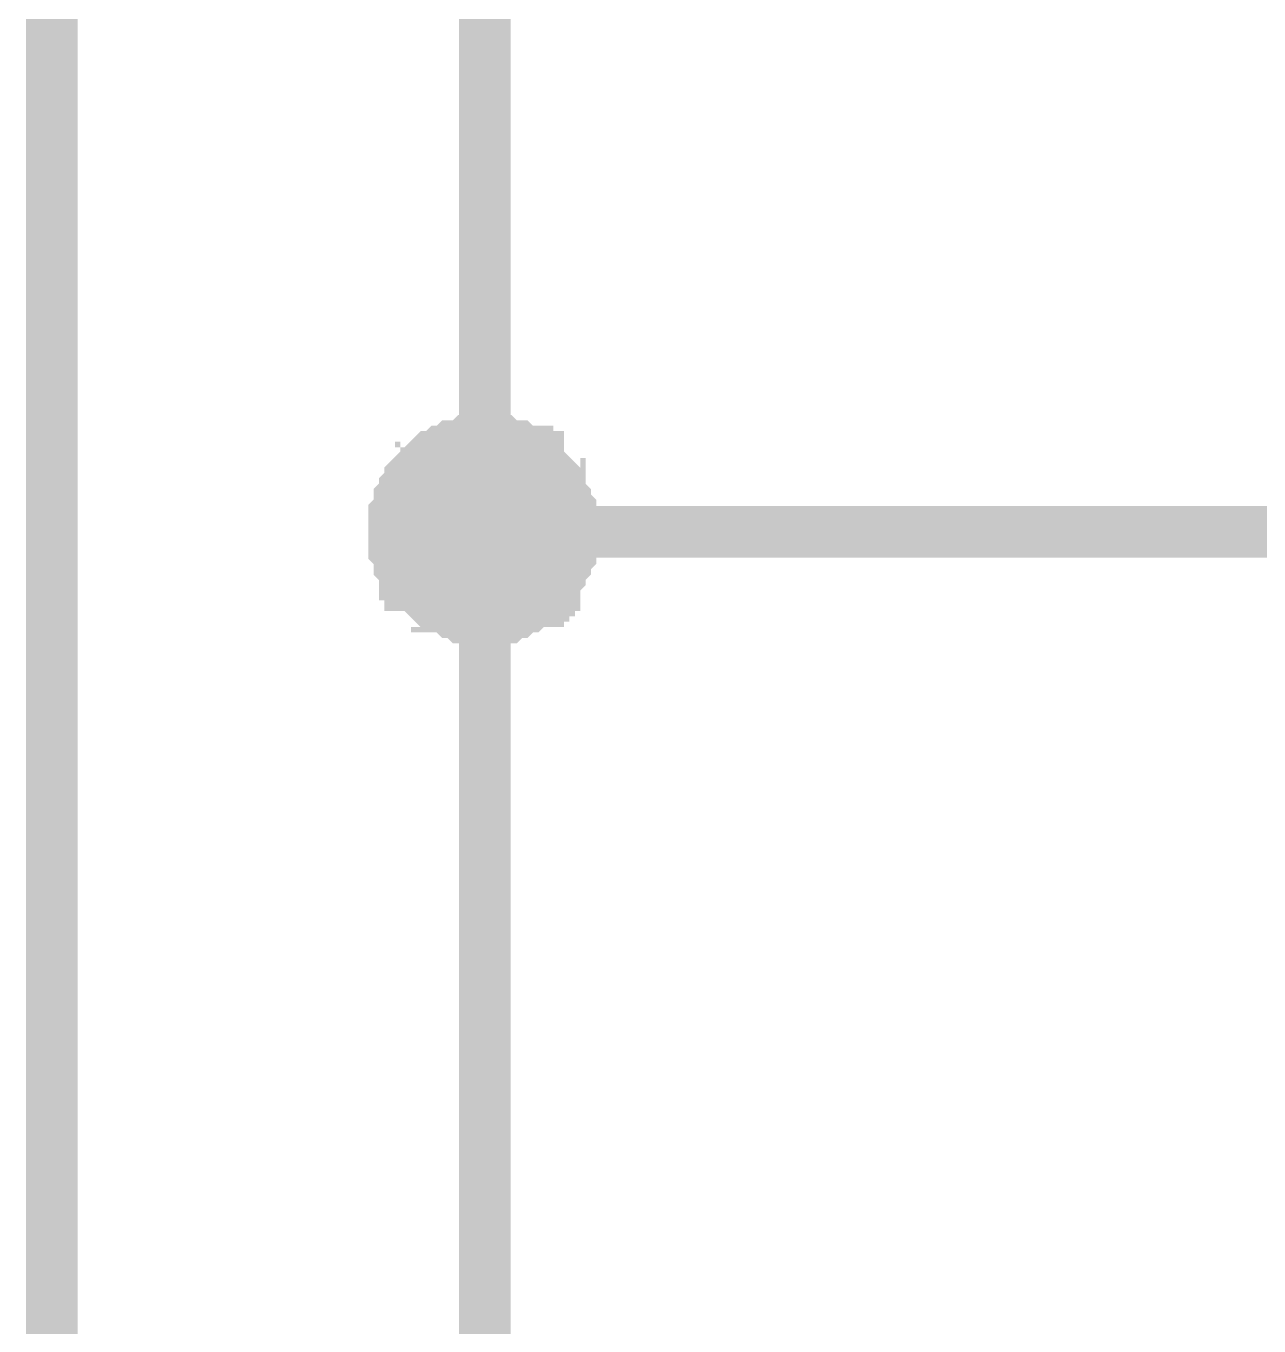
# Paper-space layout 'Layout1' of a CAD drawing. Extents: x -1 to 840, y -1 to 593.
# Drawn here: x 698.03 to 705.19, y 256.37 to 263.92 of the extents above; entities that cross this region are included whole.
import ezdxf

# ---------------------------------------------------------------- set-up
doc = ezdxf.new("R2010")
doc.units = 0
doc.header["$MEASUREMENT"] = 0
doc.layers.add('Sheet', color=255, linetype='CONTINUOUS')

psp = doc.layouts.get("Layout1")

# ---------------------------------------------------------------- linework, layer by layer
at = {"layer": 'Sheet', "color": 7}
for points, const_width in [([(700.6981, 275.9863), (700.6981, 260.981), (703.1826, 260.981)], 0.2997), ([(703.1826, 265.9828), (698.1825, 265.9828), (698.1825, 250.9774)], 0.2997), ([(700.1701, 260.981), (700.1701, 261.0121), (700.1701, 261.0431), (700.1701, 261.0431), (700.1701, 261.0742), (700.2012, 261.1053), (700.2012, 261.1363), (700.2012, 261.1674), (700.2012, 261.1674), (700.2323, 261.1985), (700.2323, 261.2295), (700.2633, 261.2606), (700.2633, 261.2606), (700.2633, 261.2917), (700.2944, 261.3227), (700.3254, 261.3227), (700.3254, 261.3538), (700.3565, 261.3538), (700.3565, 261.3849), (700.3875, 261.4159), (700.4186, 261.4159), (700.4186, 261.4159), (700.4496, 261.447), (700.4807, 261.447), (700.5118, 261.4781), (700.5118, 261.4781), (700.5428, 261.4781), (700.5739, 261.4781), (700.6049, 261.5091), (700.636, 261.5091), (700.636, 261.5091), (700.667, 261.5091), (700.6981, 261.5091)], 0.2997), ([(700.1701, 260.981), (700.1701, 261.0121), (700.1701, 261.0431), (700.1701, 261.0431), (700.1701, 261.0742), (700.2012, 261.1053), (700.2012, 261.1363), (700.2012, 261.1674), (700.2012, 261.1674), (700.2323, 261.1985), (700.2323, 261.2295), (700.2633, 261.2606), (700.2633, 261.2606), (700.2633, 261.2917), (700.2944, 261.3227), (700.3254, 261.3227), (700.3254, 261.3538), (700.3565, 261.3538), (700.3565, 261.3849), (700.3875, 261.4159), (700.4186, 261.4159), (700.4186, 261.4159), (700.4496, 261.447), (700.4807, 261.447), (700.5118, 261.4781), (700.5118, 261.4781), (700.5428, 261.4781), (700.5739, 261.4781), (700.6049, 261.5091), (700.636, 261.5091), (700.636, 261.5091), (700.667, 261.5091), (700.6981, 261.5091)], 0.2997), ([(700.1701, 260.981), (700.1701, 261.0121), (700.1701, 261.0431), (700.1701, 261.0431), (700.1701, 261.0742), (700.2012, 261.1053), (700.2012, 261.1363), (700.2012, 261.1674), (700.2012, 261.1674), (700.2323, 261.1985), (700.2323, 261.2295), (700.2633, 261.2606), (700.2633, 261.2606), (700.2633, 261.2917), (700.2944, 261.3227), (700.3254, 261.3227), (700.3254, 261.3538), (700.3565, 261.3538), (700.3565, 261.3849), (700.3875, 261.4159), (700.4186, 261.4159), (700.4186, 261.4159), (700.4496, 261.447), (700.4807, 261.447), (700.5118, 261.4781), (700.5118, 261.4781), (700.5428, 261.4781), (700.5739, 261.4781), (700.6049, 261.5091), (700.636, 261.5091), (700.636, 261.5091), (700.667, 261.5091), (700.6981, 261.5091)], 0.2997), ([(700.1701, 260.981), (700.1701, 261.0121), (700.1701, 261.0431), (700.1701, 261.0431), (700.1701, 261.0742), (700.2012, 261.1053), (700.2012, 261.1363), (700.2012, 261.1674), (700.2012, 261.1674), (700.2323, 261.1985), (700.2323, 261.2295), (700.2633, 261.2606), (700.2633, 261.2606), (700.2633, 261.2917), (700.2944, 261.3227), (700.3254, 261.3227), (700.3254, 261.3538), (700.3565, 261.3538), (700.3565, 261.3849), (700.3875, 261.4159), (700.4186, 261.4159), (700.4186, 261.4159), (700.4496, 261.447), (700.4807, 261.447), (700.5118, 261.4781), (700.5118, 261.4781), (700.5428, 261.4781), (700.5739, 261.4781), (700.6049, 261.5091), (700.636, 261.5091), (700.636, 261.5091), (700.667, 261.5091), (700.6981, 261.5091)], 0.2997), ([(700.6981, 261.5091), (700.6981, 261.5091)], 0.2997), ([(700.6981, 261.5091), (700.7292, 261.5091), (700.7602, 261.5091), (700.7602, 261.5091), (700.7913, 261.5091), (700.8223, 261.4781), (700.8534, 261.4781), (700.8844, 261.4781), (700.8844, 261.4781), (700.9155, 261.447), (700.9465, 261.447), (700.9465, 261.4159), (700.9776, 261.4159), (701.0087, 261.4159), (701.0087, 261.3849), (701.0397, 261.3538), (701.0397, 261.3538), (701.0708, 261.3227), (701.0708, 261.3227), (701.1018, 261.2917), (701.1018, 261.2606), (701.1329, 261.2606), (701.1329, 261.2295), (701.1329, 261.1985), (701.1639, 261.1674), (701.1639, 261.1674), (701.1639, 261.1363), (701.195, 261.1053), (701.195, 261.0742), (701.195, 261.0431), (701.195, 261.0431), (701.195, 261.0121), (701.195, 260.981)], 0.2997), ([(700.6981, 261.5091), (700.6981, 261.5091)], 0.2997), ([(700.6981, 261.5091), (700.7292, 261.5091), (700.7602, 261.5091), (700.7602, 261.5091), (700.7913, 261.5091), (700.8223, 261.4781), (700.8534, 261.4781), (700.8844, 261.4781), (700.8844, 261.4781), (700.9155, 261.447), (700.9465, 261.447), (700.9465, 261.4159), (700.9776, 261.4159), (701.0087, 261.4159), (701.0087, 261.3849), (701.0397, 261.3538), (701.0397, 261.3538), (701.0708, 261.3227), (701.0708, 261.3227), (701.1018, 261.2917), (701.1018, 261.2606), (701.1329, 261.2606), (701.1329, 261.2295), (701.1329, 261.1985), (701.1639, 261.1674), (701.1639, 261.1674), (701.1639, 261.1363), (701.195, 261.1053), (701.195, 261.0742), (701.195, 261.0431), (701.195, 261.0431), (701.195, 261.0121), (701.195, 260.981)], 0.2997), ([(700.6981, 261.5091), (700.6981, 261.5091)], 0.2997), ([(700.6981, 261.5091), (700.7292, 261.5091), (700.7602, 261.5091), (700.7602, 261.5091), (700.7913, 261.5091), (700.8223, 261.4781), (700.8534, 261.4781), (700.8844, 261.4781), (700.8844, 261.4781), (700.9155, 261.447), (700.9465, 261.447), (700.9465, 261.4159), (700.9776, 261.4159), (701.0087, 261.4159), (701.0087, 261.3849), (701.0397, 261.3538), (701.0397, 261.3538), (701.0708, 261.3227), (701.0708, 261.3227), (701.1018, 261.2917), (701.1018, 261.2606), (701.1329, 261.2606), (701.1329, 261.2295), (701.1329, 261.1985), (701.1639, 261.1674), (701.1639, 261.1674), (701.1639, 261.1363), (701.195, 261.1053), (701.195, 261.0742), (701.195, 261.0431), (701.195, 261.0431), (701.195, 261.0121), (701.195, 260.981)], 0.2997), ([(700.6981, 261.5091), (700.6981, 261.5091)], 0.2997), ([(700.6981, 261.5091), (700.7292, 261.5091), (700.7602, 261.5091), (700.7602, 261.5091), (700.7913, 261.5091), (700.8223, 261.4781), (700.8534, 261.4781), (700.8844, 261.4781), (700.8844, 261.4781), (700.9155, 261.447), (700.9465, 261.447), (700.9465, 261.4159), (700.9776, 261.4159), (701.0087, 261.4159), (701.0087, 261.3849), (701.0397, 261.3538), (701.0397, 261.3538), (701.0708, 261.3227), (701.0708, 261.3227), (701.1018, 261.2917), (701.1018, 261.2606), (701.1329, 261.2606), (701.1329, 261.2295), (701.1329, 261.1985), (701.1639, 261.1674), (701.1639, 261.1674), (701.1639, 261.1363), (701.195, 261.1053), (701.195, 261.0742), (701.195, 261.0431), (701.195, 261.0431), (701.195, 261.0121), (701.195, 260.981)], 0.2997), ([(700.1701, 260.981), (700.1701, 261.0121), (700.1701, 261.0431), (700.1701, 261.0431), (700.1701, 261.0742), (700.2012, 261.1053), (700.2012, 261.1363), (700.2012, 261.1674), (700.2012, 261.1674), (700.2323, 261.1985), (700.2323, 261.2295), (700.2633, 261.2606), (700.2633, 261.2606), (700.2633, 261.2917), (700.2944, 261.3227), (700.3254, 261.3227), (700.3254, 261.3538), (700.3565, 261.3538), (700.3565, 261.3849), (700.3875, 261.4159), (700.4186, 261.4159), (700.4186, 261.4159), (700.4496, 261.447), (700.4807, 261.447), (700.5118, 261.4781), (700.5118, 261.4781), (700.5428, 261.4781), (700.5739, 261.4781), (700.6049, 261.5091), (700.636, 261.5091), (700.636, 261.5091), (700.667, 261.5091), (700.6981, 261.5091)], 0.0991), ([(700.1701, 260.981), (700.1701, 261.0121), (700.1701, 261.0431), (700.1701, 261.0431), (700.1701, 261.0742), (700.2012, 261.1053), (700.2012, 261.1363), (700.2012, 261.1674), (700.2012, 261.1674), (700.2323, 261.1985), (700.2323, 261.2295), (700.2633, 261.2606), (700.2633, 261.2606), (700.2633, 261.2917), (700.2944, 261.3227), (700.3254, 261.3227), (700.3254, 261.3538), (700.3565, 261.3538), (700.3565, 261.3849), (700.3875, 261.4159), (700.4186, 261.4159), (700.4186, 261.4159), (700.4496, 261.447), (700.4807, 261.447), (700.5118, 261.4781), (700.5118, 261.4781), (700.5428, 261.4781), (700.5739, 261.4781), (700.6049, 261.5091), (700.636, 261.5091), (700.636, 261.5091), (700.667, 261.5091), (700.6981, 261.5091)], 0.0991), ([(700.1701, 260.981), (700.1701, 261.0121), (700.1701, 261.0431), (700.1701, 261.0431), (700.1701, 261.0742), (700.2012, 261.1053), (700.2012, 261.1363), (700.2012, 261.1674), (700.2012, 261.1674), (700.2323, 261.1985), (700.2323, 261.2295), (700.2633, 261.2606), (700.2633, 261.2606), (700.2633, 261.2917), (700.2944, 261.3227), (700.3254, 261.3227), (700.3254, 261.3538), (700.3565, 261.3538), (700.3565, 261.3849), (700.3875, 261.4159), (700.4186, 261.4159), (700.4186, 261.4159), (700.4496, 261.447), (700.4807, 261.447), (700.5118, 261.4781), (700.5118, 261.4781), (700.5428, 261.4781), (700.5739, 261.4781), (700.6049, 261.5091), (700.636, 261.5091), (700.636, 261.5091), (700.667, 261.5091), (700.6981, 261.5091)], 0.0991), ([(700.1701, 260.981), (700.1701, 261.0121), (700.1701, 261.0431), (700.1701, 261.0431), (700.1701, 261.0742), (700.2012, 261.1053), (700.2012, 261.1363), (700.2012, 261.1674), (700.2012, 261.1674), (700.2323, 261.1985), (700.2323, 261.2295), (700.2633, 261.2606), (700.2633, 261.2606), (700.2633, 261.2917), (700.2944, 261.3227), (700.3254, 261.3227), (700.3254, 261.3538), (700.3565, 261.3538), (700.3565, 261.3849), (700.3875, 261.4159), (700.4186, 261.4159), (700.4186, 261.4159), (700.4496, 261.447), (700.4807, 261.447), (700.5118, 261.4781), (700.5118, 261.4781), (700.5428, 261.4781), (700.5739, 261.4781), (700.6049, 261.5091), (700.636, 261.5091), (700.636, 261.5091), (700.667, 261.5091), (700.6981, 261.5091)], 0.0991), ([(700.6981, 261.5091), (700.6981, 261.5091)], 0.0991), ([(700.6981, 261.5091), (700.7292, 261.5091), (700.7602, 261.5091), (700.7602, 261.5091), (700.7913, 261.5091), (700.8223, 261.4781), (700.8534, 261.4781), (700.8844, 261.4781), (700.8844, 261.4781), (700.9155, 261.447), (700.9465, 261.447), (700.9465, 261.4159), (700.9776, 261.4159), (701.0087, 261.4159), (701.0087, 261.3849), (701.0397, 261.3538), (701.0397, 261.3538), (701.0708, 261.3227), (701.0708, 261.3227), (701.1018, 261.2917), (701.1018, 261.2606), (701.1329, 261.2606), (701.1329, 261.2295), (701.1329, 261.1985), (701.1639, 261.1674), (701.1639, 261.1674), (701.1639, 261.1363), (701.195, 261.1053), (701.195, 261.0742), (701.195, 261.0431), (701.195, 261.0431), (701.195, 261.0121), (701.195, 260.981)], 0.0991), ([(700.6981, 261.5091), (700.6981, 261.5091)], 0.0991), ([(700.6981, 261.5091), (700.7292, 261.5091), (700.7602, 261.5091), (700.7602, 261.5091), (700.7913, 261.5091), (700.8223, 261.4781), (700.8534, 261.4781), (700.8844, 261.4781), (700.8844, 261.4781), (700.9155, 261.447), (700.9465, 261.447), (700.9465, 261.4159), (700.9776, 261.4159), (701.0087, 261.4159), (701.0087, 261.3849), (701.0397, 261.3538), (701.0397, 261.3538), (701.0708, 261.3227), (701.0708, 261.3227), (701.1018, 261.2917), (701.1018, 261.2606), (701.1329, 261.2606), (701.1329, 261.2295), (701.1329, 261.1985), (701.1639, 261.1674), (701.1639, 261.1674), (701.1639, 261.1363), (701.195, 261.1053), (701.195, 261.0742), (701.195, 261.0431), (701.195, 261.0431), (701.195, 261.0121), (701.195, 260.981)], 0.0991), ([(700.6981, 261.5091), (700.6981, 261.5091)], 0.0991), ([(700.6981, 261.5091), (700.7292, 261.5091), (700.7602, 261.5091), (700.7602, 261.5091), (700.7913, 261.5091), (700.8223, 261.4781), (700.8534, 261.4781), (700.8844, 261.4781), (700.8844, 261.4781), (700.9155, 261.447), (700.9465, 261.447), (700.9465, 261.4159), (700.9776, 261.4159), (701.0087, 261.4159), (701.0087, 261.3849), (701.0397, 261.3538), (701.0397, 261.3538), (701.0708, 261.3227), (701.0708, 261.3227), (701.1018, 261.2917), (701.1018, 261.2606), (701.1329, 261.2606), (701.1329, 261.2295), (701.1329, 261.1985), (701.1639, 261.1674), (701.1639, 261.1674), (701.1639, 261.1363), (701.195, 261.1053), (701.195, 261.0742), (701.195, 261.0431), (701.195, 261.0431), (701.195, 261.0121), (701.195, 260.981)], 0.0991), ([(700.6981, 261.5091), (700.6981, 261.5091)], 0.0991), ([(700.6981, 261.5091), (700.7292, 261.5091), (700.7602, 261.5091), (700.7602, 261.5091), (700.7913, 261.5091), (700.8223, 261.4781), (700.8534, 261.4781), (700.8844, 261.4781), (700.8844, 261.4781), (700.9155, 261.447), (700.9465, 261.447), (700.9465, 261.4159), (700.9776, 261.4159), (701.0087, 261.4159), (701.0087, 261.3849), (701.0397, 261.3538), (701.0397, 261.3538), (701.0708, 261.3227), (701.0708, 261.3227), (701.1018, 261.2917), (701.1018, 261.2606), (701.1329, 261.2606), (701.1329, 261.2295), (701.1329, 261.1985), (701.1639, 261.1674), (701.1639, 261.1674), (701.1639, 261.1363), (701.195, 261.1053), (701.195, 261.0742), (701.195, 261.0431), (701.195, 261.0431), (701.195, 261.0121), (701.195, 260.981)], 0.0991), ([(700.6981, 260.4839), (700.667, 260.4839), (700.636, 260.4839), (700.636, 260.4839), (700.6049, 260.4839), (700.5739, 260.4839), (700.5428, 260.515), (700.5118, 260.515), (700.5118, 260.515), (700.4807, 260.5461), (700.4496, 260.5461), (700.4186, 260.5461), (700.4186, 260.5771), (700.3875, 260.5771), (700.3565, 260.6082), (700.3565, 260.6082), (700.3254, 260.6393), (700.3254, 260.6393), (700.2944, 260.6703), (700.2633, 260.6703), (700.2633, 260.7014), (700.2633, 260.7325), (700.2323, 260.7325), (700.2323, 260.7635), (700.2012, 260.7946), (700.2012, 260.7946), (700.2012, 260.8257), (700.2012, 260.8567), (700.1701, 260.8878), (700.1701, 260.9189), (700.1701, 260.9189), (700.1701, 260.9499), (700.1701, 260.981)], 0.2997), ([(700.1701, 260.981), (700.1701, 260.981)], 0.2997), ([(700.6981, 260.4839), (700.667, 260.4839), (700.636, 260.4839), (700.636, 260.4839), (700.6049, 260.4839), (700.5739, 260.4839), (700.5428, 260.515), (700.5118, 260.515), (700.5118, 260.515), (700.4807, 260.5461), (700.4496, 260.5461), (700.4186, 260.5461), (700.4186, 260.5771), (700.3875, 260.5771), (700.3565, 260.6082), (700.3565, 260.6082), (700.3254, 260.6393), (700.3254, 260.6393), (700.2944, 260.6703), (700.2633, 260.6703), (700.2633, 260.7014), (700.2633, 260.7325), (700.2323, 260.7325), (700.2323, 260.7635), (700.2012, 260.7946), (700.2012, 260.7946), (700.2012, 260.8257), (700.2012, 260.8567), (700.1701, 260.8878), (700.1701, 260.9189), (700.1701, 260.9189), (700.1701, 260.9499), (700.1701, 260.981)], 0.2997), ([(700.1701, 260.981), (700.1701, 260.981)], 0.2997), ([(700.6981, 260.4839), (700.667, 260.4839), (700.636, 260.4839), (700.636, 260.4839), (700.6049, 260.4839), (700.5739, 260.4839), (700.5428, 260.515), (700.5118, 260.515), (700.5118, 260.515), (700.4807, 260.5461), (700.4496, 260.5461), (700.4186, 260.5461), (700.4186, 260.5771), (700.3875, 260.5771), (700.3565, 260.6082), (700.3565, 260.6082), (700.3254, 260.6393), (700.3254, 260.6393), (700.2944, 260.6703), (700.2633, 260.6703), (700.2633, 260.7014), (700.2633, 260.7325), (700.2323, 260.7325), (700.2323, 260.7635), (700.2012, 260.7946), (700.2012, 260.7946), (700.2012, 260.8257), (700.2012, 260.8567), (700.1701, 260.8878), (700.1701, 260.9189), (700.1701, 260.9189), (700.1701, 260.9499), (700.1701, 260.981)], 0.2997), ([(700.1701, 260.981), (700.1701, 260.981)], 0.2997), ([(700.6981, 260.4839), (700.667, 260.4839), (700.636, 260.4839), (700.636, 260.4839), (700.6049, 260.4839), (700.5739, 260.4839), (700.5428, 260.515), (700.5118, 260.515), (700.5118, 260.515), (700.4807, 260.5461), (700.4496, 260.5461), (700.4186, 260.5461), (700.4186, 260.5771), (700.3875, 260.5771), (700.3565, 260.6082), (700.3565, 260.6082), (700.3254, 260.6393), (700.3254, 260.6393), (700.2944, 260.6703), (700.2633, 260.6703), (700.2633, 260.7014), (700.2633, 260.7325), (700.2323, 260.7325), (700.2323, 260.7635), (700.2012, 260.7946), (700.2012, 260.7946), (700.2012, 260.8257), (700.2012, 260.8567), (700.1701, 260.8878), (700.1701, 260.9189), (700.1701, 260.9189), (700.1701, 260.9499), (700.1701, 260.981)], 0.2997), ([(700.1701, 260.981), (700.1701, 260.981)], 0.2997), ([(701.195, 260.981), (701.195, 260.9499), (701.195, 260.9189), (701.195, 260.9189), (701.195, 260.8878), (701.195, 260.8567), (701.1639, 260.8257), (701.1639, 260.7946), (701.1639, 260.7946), (701.1329, 260.7635), (701.1329, 260.7325), (701.1329, 260.7325), (701.1018, 260.7014), (701.1018, 260.6703), (701.0708, 260.6703), (701.0708, 260.6393), (701.0397, 260.6393), (701.0397, 260.6082), (701.0087, 260.6082), (701.0087, 260.5771), (700.9776, 260.5771), (700.9465, 260.5461), (700.9465, 260.5461), (700.9155, 260.5461), (700.8844, 260.515), (700.8844, 260.515), (700.8534, 260.515), (700.8223, 260.4839), (700.7913, 260.4839), (700.7602, 260.4839), (700.7602, 260.4839), (700.7292, 260.4839), (700.6981, 260.4839)], 0.2997), ([(700.6981, 260.981), (700.6981, 245.9757), (703.1826, 245.9757)], 0.2997), ([(701.195, 260.981), (701.195, 260.9499), (701.195, 260.9189), (701.195, 260.9189), (701.195, 260.8878), (701.195, 260.8567), (701.1639, 260.8257), (701.1639, 260.7946), (701.1639, 260.7946), (701.1329, 260.7635), (701.1329, 260.7325), (701.1329, 260.7325), (701.1018, 260.7014), (701.1018, 260.6703), (701.0708, 260.6703), (701.0708, 260.6393), (701.0397, 260.6393), (701.0397, 260.6082), (701.0087, 260.6082), (701.0087, 260.5771), (700.9776, 260.5771), (700.9465, 260.5461), (700.9465, 260.5461), (700.9155, 260.5461), (700.8844, 260.515), (700.8844, 260.515), (700.8534, 260.515), (700.8223, 260.4839), (700.7913, 260.4839), (700.7602, 260.4839), (700.7602, 260.4839), (700.7292, 260.4839), (700.6981, 260.4839)], 0.2997), ([(701.195, 260.981), (701.195, 260.9499), (701.195, 260.9189), (701.195, 260.9189), (701.195, 260.8878), (701.195, 260.8567), (701.1639, 260.8257), (701.1639, 260.7946), (701.1639, 260.7946), (701.1329, 260.7635), (701.1329, 260.7325), (701.1329, 260.7325), (701.1018, 260.7014), (701.1018, 260.6703), (701.0708, 260.6703), (701.0708, 260.6393), (701.0397, 260.6393), (701.0397, 260.6082), (701.0087, 260.6082), (701.0087, 260.5771), (700.9776, 260.5771), (700.9465, 260.5461), (700.9465, 260.5461), (700.9155, 260.5461), (700.8844, 260.515), (700.8844, 260.515), (700.8534, 260.515), (700.8223, 260.4839), (700.7913, 260.4839), (700.7602, 260.4839), (700.7602, 260.4839), (700.7292, 260.4839), (700.6981, 260.4839)], 0.2997), ([(701.195, 260.981), (701.195, 260.9499), (701.195, 260.9189), (701.195, 260.9189), (701.195, 260.8878), (701.195, 260.8567), (701.1639, 260.8257), (701.1639, 260.7946), (701.1639, 260.7946), (701.1329, 260.7635), (701.1329, 260.7325), (701.1329, 260.7325), (701.1018, 260.7014), (701.1018, 260.6703), (701.0708, 260.6703), (701.0708, 260.6393), (701.0397, 260.6393), (701.0397, 260.6082), (701.0087, 260.6082), (701.0087, 260.5771), (700.9776, 260.5771), (700.9465, 260.5461), (700.9465, 260.5461), (700.9155, 260.5461), (700.8844, 260.515), (700.8844, 260.515), (700.8534, 260.515), (700.8223, 260.4839), (700.7913, 260.4839), (700.7602, 260.4839), (700.7602, 260.4839), (700.7292, 260.4839), (700.6981, 260.4839)], 0.2997), ([(701.195, 260.981), (701.195, 260.981), (701.195, 260.981), (701.195, 260.981), (701.195, 260.981), (701.195, 260.981), (701.195, 260.981), (701.195, 260.981), (701.195, 260.981), (701.195, 260.981), (701.195, 260.981), (701.195, 260.981), (701.195, 260.981), (701.195, 260.981), (701.195, 260.981), (701.195, 260.981), (701.195, 260.981), (701.195, 260.981), (701.195, 260.981), (701.195, 260.981), (701.195, 260.981), (701.195, 260.981), (701.195, 260.981), (701.195, 260.981), (701.195, 260.981), (701.195, 260.981), (701.195, 260.981), (701.195, 260.981), (701.195, 260.981), (701.195, 260.981), (701.195, 260.981), (701.195, 260.981), (701.195, 260.981)], 0.2997), ([(701.195, 260.981), (701.195, 260.981)], 0.2997), ([(701.195, 260.981), (701.195, 260.981), (701.195, 260.981), (701.195, 260.981), (701.195, 260.981), (701.195, 260.981), (701.195, 260.981), (701.195, 260.981), (701.195, 260.981), (701.195, 260.981), (701.195, 260.981), (701.195, 260.981), (701.195, 260.981), (701.195, 260.981), (701.195, 260.981), (701.195, 260.981), (701.195, 260.981), (701.195, 260.981), (701.195, 260.981), (701.195, 260.981), (701.195, 260.981), (701.195, 260.981), (701.195, 260.981), (701.195, 260.981), (701.195, 260.981), (701.195, 260.981), (701.195, 260.981), (701.195, 260.981), (701.195, 260.981), (701.195, 260.981), (701.195, 260.981), (701.195, 260.981), (701.195, 260.981)], 0.2997), ([(701.195, 260.981), (701.195, 260.981)], 0.2997), ([(701.195, 260.981), (701.195, 260.981), (701.195, 260.981), (701.195, 260.981), (701.195, 260.981), (701.195, 260.981), (701.195, 260.981), (701.195, 260.981), (701.195, 260.981), (701.195, 260.981), (701.195, 260.981), (701.195, 260.981), (701.195, 260.981), (701.195, 260.981), (701.195, 260.981), (701.195, 260.981), (701.195, 260.981), (701.195, 260.981), (701.195, 260.981), (701.195, 260.981), (701.195, 260.981), (701.195, 260.981), (701.195, 260.981), (701.195, 260.981), (701.195, 260.981), (701.195, 260.981), (701.195, 260.981), (701.195, 260.981), (701.195, 260.981), (701.195, 260.981), (701.195, 260.981), (701.195, 260.981), (701.195, 260.981)], 0.2997), ([(701.195, 260.981), (701.195, 260.981)], 0.2997), ([(701.195, 260.981), (701.195, 260.981), (701.195, 260.981), (701.195, 260.981), (701.195, 260.981), (701.195, 260.981), (701.195, 260.981), (701.195, 260.981), (701.195, 260.981), (701.195, 260.981), (701.195, 260.981), (701.195, 260.981), (701.195, 260.981), (701.195, 260.981), (701.195, 260.981), (701.195, 260.981), (701.195, 260.981), (701.195, 260.981), (701.195, 260.981), (701.195, 260.981), (701.195, 260.981), (701.195, 260.981), (701.195, 260.981), (701.195, 260.981), (701.195, 260.981), (701.195, 260.981), (701.195, 260.981), (701.195, 260.981), (701.195, 260.981), (701.195, 260.981), (701.195, 260.981), (701.195, 260.981), (701.195, 260.981)], 0.2997), ([(701.195, 260.981), (701.195, 260.981)], 0.2997), ([(705.6981, 260.981), (703.1826, 260.981)], 0.2997), ([(700.6981, 260.4839), (700.667, 260.4839), (700.636, 260.4839), (700.636, 260.4839), (700.6049, 260.4839), (700.5739, 260.4839), (700.5428, 260.515), (700.5118, 260.515), (700.5118, 260.515), (700.4807, 260.5461), (700.4496, 260.5461), (700.4186, 260.5461), (700.4186, 260.5771), (700.3875, 260.5771), (700.3565, 260.6082), (700.3565, 260.6082), (700.3254, 260.6393), (700.3254, 260.6393), (700.2944, 260.6703), (700.2633, 260.6703), (700.2633, 260.7014), (700.2633, 260.7325), (700.2323, 260.7325), (700.2323, 260.7635), (700.2012, 260.7946), (700.2012, 260.7946), (700.2012, 260.8257), (700.2012, 260.8567), (700.1701, 260.8878), (700.1701, 260.9189), (700.1701, 260.9189), (700.1701, 260.9499), (700.1701, 260.981)], 0.0991), ([(700.1701, 260.981), (700.1701, 260.981)], 0.0991), ([(700.6981, 260.4839), (700.667, 260.4839), (700.636, 260.4839), (700.636, 260.4839), (700.6049, 260.4839), (700.5739, 260.4839), (700.5428, 260.515), (700.5118, 260.515), (700.5118, 260.515), (700.4807, 260.5461), (700.4496, 260.5461), (700.4186, 260.5461), (700.4186, 260.5771), (700.3875, 260.5771), (700.3565, 260.6082), (700.3565, 260.6082), (700.3254, 260.6393), (700.3254, 260.6393), (700.2944, 260.6703), (700.2633, 260.6703), (700.2633, 260.7014), (700.2633, 260.7325), (700.2323, 260.7325), (700.2323, 260.7635), (700.2012, 260.7946), (700.2012, 260.7946), (700.2012, 260.8257), (700.2012, 260.8567), (700.1701, 260.8878), (700.1701, 260.9189), (700.1701, 260.9189), (700.1701, 260.9499), (700.1701, 260.981)], 0.0991), ([(700.1701, 260.981), (700.1701, 260.981)], 0.0991), ([(700.6981, 260.4839), (700.667, 260.4839), (700.636, 260.4839), (700.636, 260.4839), (700.6049, 260.4839), (700.5739, 260.4839), (700.5428, 260.515), (700.5118, 260.515), (700.5118, 260.515), (700.4807, 260.5461), (700.4496, 260.5461), (700.4186, 260.5461), (700.4186, 260.5771), (700.3875, 260.5771), (700.3565, 260.6082), (700.3565, 260.6082), (700.3254, 260.6393), (700.3254, 260.6393), (700.2944, 260.6703), (700.2633, 260.6703), (700.2633, 260.7014), (700.2633, 260.7325), (700.2323, 260.7325), (700.2323, 260.7635), (700.2012, 260.7946), (700.2012, 260.7946), (700.2012, 260.8257), (700.2012, 260.8567), (700.1701, 260.8878), (700.1701, 260.9189), (700.1701, 260.9189), (700.1701, 260.9499), (700.1701, 260.981)], 0.0991), ([(700.1701, 260.981), (700.1701, 260.981)], 0.0991), ([(700.6981, 260.4839), (700.667, 260.4839), (700.636, 260.4839), (700.636, 260.4839), (700.6049, 260.4839), (700.5739, 260.4839), (700.5428, 260.515), (700.5118, 260.515), (700.5118, 260.515), (700.4807, 260.5461), (700.4496, 260.5461), (700.4186, 260.5461), (700.4186, 260.5771), (700.3875, 260.5771), (700.3565, 260.6082), (700.3565, 260.6082), (700.3254, 260.6393), (700.3254, 260.6393), (700.2944, 260.6703), (700.2633, 260.6703), (700.2633, 260.7014), (700.2633, 260.7325), (700.2323, 260.7325), (700.2323, 260.7635), (700.2012, 260.7946), (700.2012, 260.7946), (700.2012, 260.8257), (700.2012, 260.8567), (700.1701, 260.8878), (700.1701, 260.9189), (700.1701, 260.9189), (700.1701, 260.9499), (700.1701, 260.981)], 0.0991), ([(700.1701, 260.981), (700.1701, 260.981)], 0.0991), ([(701.195, 260.981), (701.195, 260.9499), (701.195, 260.9189), (701.195, 260.9189), (701.195, 260.8878), (701.195, 260.8567), (701.1639, 260.8257), (701.1639, 260.7946), (701.1639, 260.7946), (701.1329, 260.7635), (701.1329, 260.7325), (701.1329, 260.7325), (701.1018, 260.7014), (701.1018, 260.6703), (701.0708, 260.6703), (701.0708, 260.6393), (701.0397, 260.6393), (701.0397, 260.6082), (701.0087, 260.6082), (701.0087, 260.5771), (700.9776, 260.5771), (700.9465, 260.5461), (700.9465, 260.5461), (700.9155, 260.5461), (700.8844, 260.515), (700.8844, 260.515), (700.8534, 260.515), (700.8223, 260.4839), (700.7913, 260.4839), (700.7602, 260.4839), (700.7602, 260.4839), (700.7292, 260.4839), (700.6981, 260.4839)], 0.0991), ([(701.195, 260.981), (701.195, 260.9499), (701.195, 260.9189), (701.195, 260.9189), (701.195, 260.8878), (701.195, 260.8567), (701.1639, 260.8257), (701.1639, 260.7946), (701.1639, 260.7946), (701.1329, 260.7635), (701.1329, 260.7325), (701.1329, 260.7325), (701.1018, 260.7014), (701.1018, 260.6703), (701.0708, 260.6703), (701.0708, 260.6393), (701.0397, 260.6393), (701.0397, 260.6082), (701.0087, 260.6082), (701.0087, 260.5771), (700.9776, 260.5771), (700.9465, 260.5461), (700.9465, 260.5461), (700.9155, 260.5461), (700.8844, 260.515), (700.8844, 260.515), (700.8534, 260.515), (700.8223, 260.4839), (700.7913, 260.4839), (700.7602, 260.4839), (700.7602, 260.4839), (700.7292, 260.4839), (700.6981, 260.4839)], 0.0991), ([(701.195, 260.981), (701.195, 260.9499), (701.195, 260.9189), (701.195, 260.9189), (701.195, 260.8878), (701.195, 260.8567), (701.1639, 260.8257), (701.1639, 260.7946), (701.1639, 260.7946), (701.1329, 260.7635), (701.1329, 260.7325), (701.1329, 260.7325), (701.1018, 260.7014), (701.1018, 260.6703), (701.0708, 260.6703), (701.0708, 260.6393), (701.0397, 260.6393), (701.0397, 260.6082), (701.0087, 260.6082), (701.0087, 260.5771), (700.9776, 260.5771), (700.9465, 260.5461), (700.9465, 260.5461), (700.9155, 260.5461), (700.8844, 260.515), (700.8844, 260.515), (700.8534, 260.515), (700.8223, 260.4839), (700.7913, 260.4839), (700.7602, 260.4839), (700.7602, 260.4839), (700.7292, 260.4839), (700.6981, 260.4839)], 0.0991), ([(701.195, 260.981), (701.195, 260.9499), (701.195, 260.9189), (701.195, 260.9189), (701.195, 260.8878), (701.195, 260.8567), (701.1639, 260.8257), (701.1639, 260.7946), (701.1639, 260.7946), (701.1329, 260.7635), (701.1329, 260.7325), (701.1329, 260.7325), (701.1018, 260.7014), (701.1018, 260.6703), (701.0708, 260.6703), (701.0708, 260.6393), (701.0397, 260.6393), (701.0397, 260.6082), (701.0087, 260.6082), (701.0087, 260.5771), (700.9776, 260.5771), (700.9465, 260.5461), (700.9465, 260.5461), (700.9155, 260.5461), (700.8844, 260.515), (700.8844, 260.515), (700.8534, 260.515), (700.8223, 260.4839), (700.7913, 260.4839), (700.7602, 260.4839), (700.7602, 260.4839), (700.7292, 260.4839), (700.6981, 260.4839)], 0.0991), ([(701.195, 260.981), (701.195, 260.981), (701.195, 260.981), (701.195, 260.981), (701.195, 260.981), (701.195, 260.981), (701.195, 260.981), (701.195, 260.981), (701.195, 260.981), (701.195, 260.981), (701.195, 260.981), (701.195, 260.981), (701.195, 260.981), (701.195, 260.981), (701.195, 260.981), (701.195, 260.981), (701.195, 260.981), (701.195, 260.981), (701.195, 260.981), (701.195, 260.981), (701.195, 260.981), (701.195, 260.981), (701.195, 260.981), (701.195, 260.981), (701.195, 260.981), (701.195, 260.981), (701.195, 260.981), (701.195, 260.981), (701.195, 260.981), (701.195, 260.981), (701.195, 260.981), (701.195, 260.981), (701.195, 260.981)], 0.0991), ([(701.195, 260.981), (701.195, 260.981)], 0.0991), ([(701.195, 260.981), (701.195, 260.981), (701.195, 260.981), (701.195, 260.981), (701.195, 260.981), (701.195, 260.981), (701.195, 260.981), (701.195, 260.981), (701.195, 260.981), (701.195, 260.981), (701.195, 260.981), (701.195, 260.981), (701.195, 260.981), (701.195, 260.981), (701.195, 260.981), (701.195, 260.981), (701.195, 260.981), (701.195, 260.981), (701.195, 260.981), (701.195, 260.981), (701.195, 260.981), (701.195, 260.981), (701.195, 260.981), (701.195, 260.981), (701.195, 260.981), (701.195, 260.981), (701.195, 260.981), (701.195, 260.981), (701.195, 260.981), (701.195, 260.981), (701.195, 260.981), (701.195, 260.981), (701.195, 260.981)], 0.0991), ([(701.195, 260.981), (701.195, 260.981)], 0.0991), ([(701.195, 260.981), (701.195, 260.981), (701.195, 260.981), (701.195, 260.981), (701.195, 260.981), (701.195, 260.981), (701.195, 260.981), (701.195, 260.981), (701.195, 260.981), (701.195, 260.981), (701.195, 260.981), (701.195, 260.981), (701.195, 260.981), (701.195, 260.981), (701.195, 260.981), (701.195, 260.981), (701.195, 260.981), (701.195, 260.981), (701.195, 260.981), (701.195, 260.981), (701.195, 260.981), (701.195, 260.981), (701.195, 260.981), (701.195, 260.981), (701.195, 260.981), (701.195, 260.981), (701.195, 260.981), (701.195, 260.981), (701.195, 260.981), (701.195, 260.981), (701.195, 260.981), (701.195, 260.981), (701.195, 260.981)], 0.0991), ([(701.195, 260.981), (701.195, 260.981)], 0.0991), ([(701.195, 260.981), (701.195, 260.981), (701.195, 260.981), (701.195, 260.981), (701.195, 260.981), (701.195, 260.981), (701.195, 260.981), (701.195, 260.981), (701.195, 260.981), (701.195, 260.981), (701.195, 260.981), (701.195, 260.981), (701.195, 260.981), (701.195, 260.981), (701.195, 260.981), (701.195, 260.981), (701.195, 260.981), (701.195, 260.981), (701.195, 260.981), (701.195, 260.981), (701.195, 260.981), (701.195, 260.981), (701.195, 260.981), (701.195, 260.981), (701.195, 260.981), (701.195, 260.981), (701.195, 260.981), (701.195, 260.981), (701.195, 260.981), (701.195, 260.981), (701.195, 260.981), (701.195, 260.981), (701.195, 260.981)], 0.0991), ([(701.195, 260.981), (701.195, 260.981)], 0.0991)]:
    psp.add_lwpolyline(points, dxfattribs=dict(at, const_width=const_width))
at = {"layer": 'Sheet', "color": 7, "const_width": 0.508}
psp.add_lwpolyline([(700.5166, 261.0035, 1), (701.0246, 261.0035, 1)], format="xyb", close=True, dxfattribs=at)

doc.saveas('drawing.dxf')
